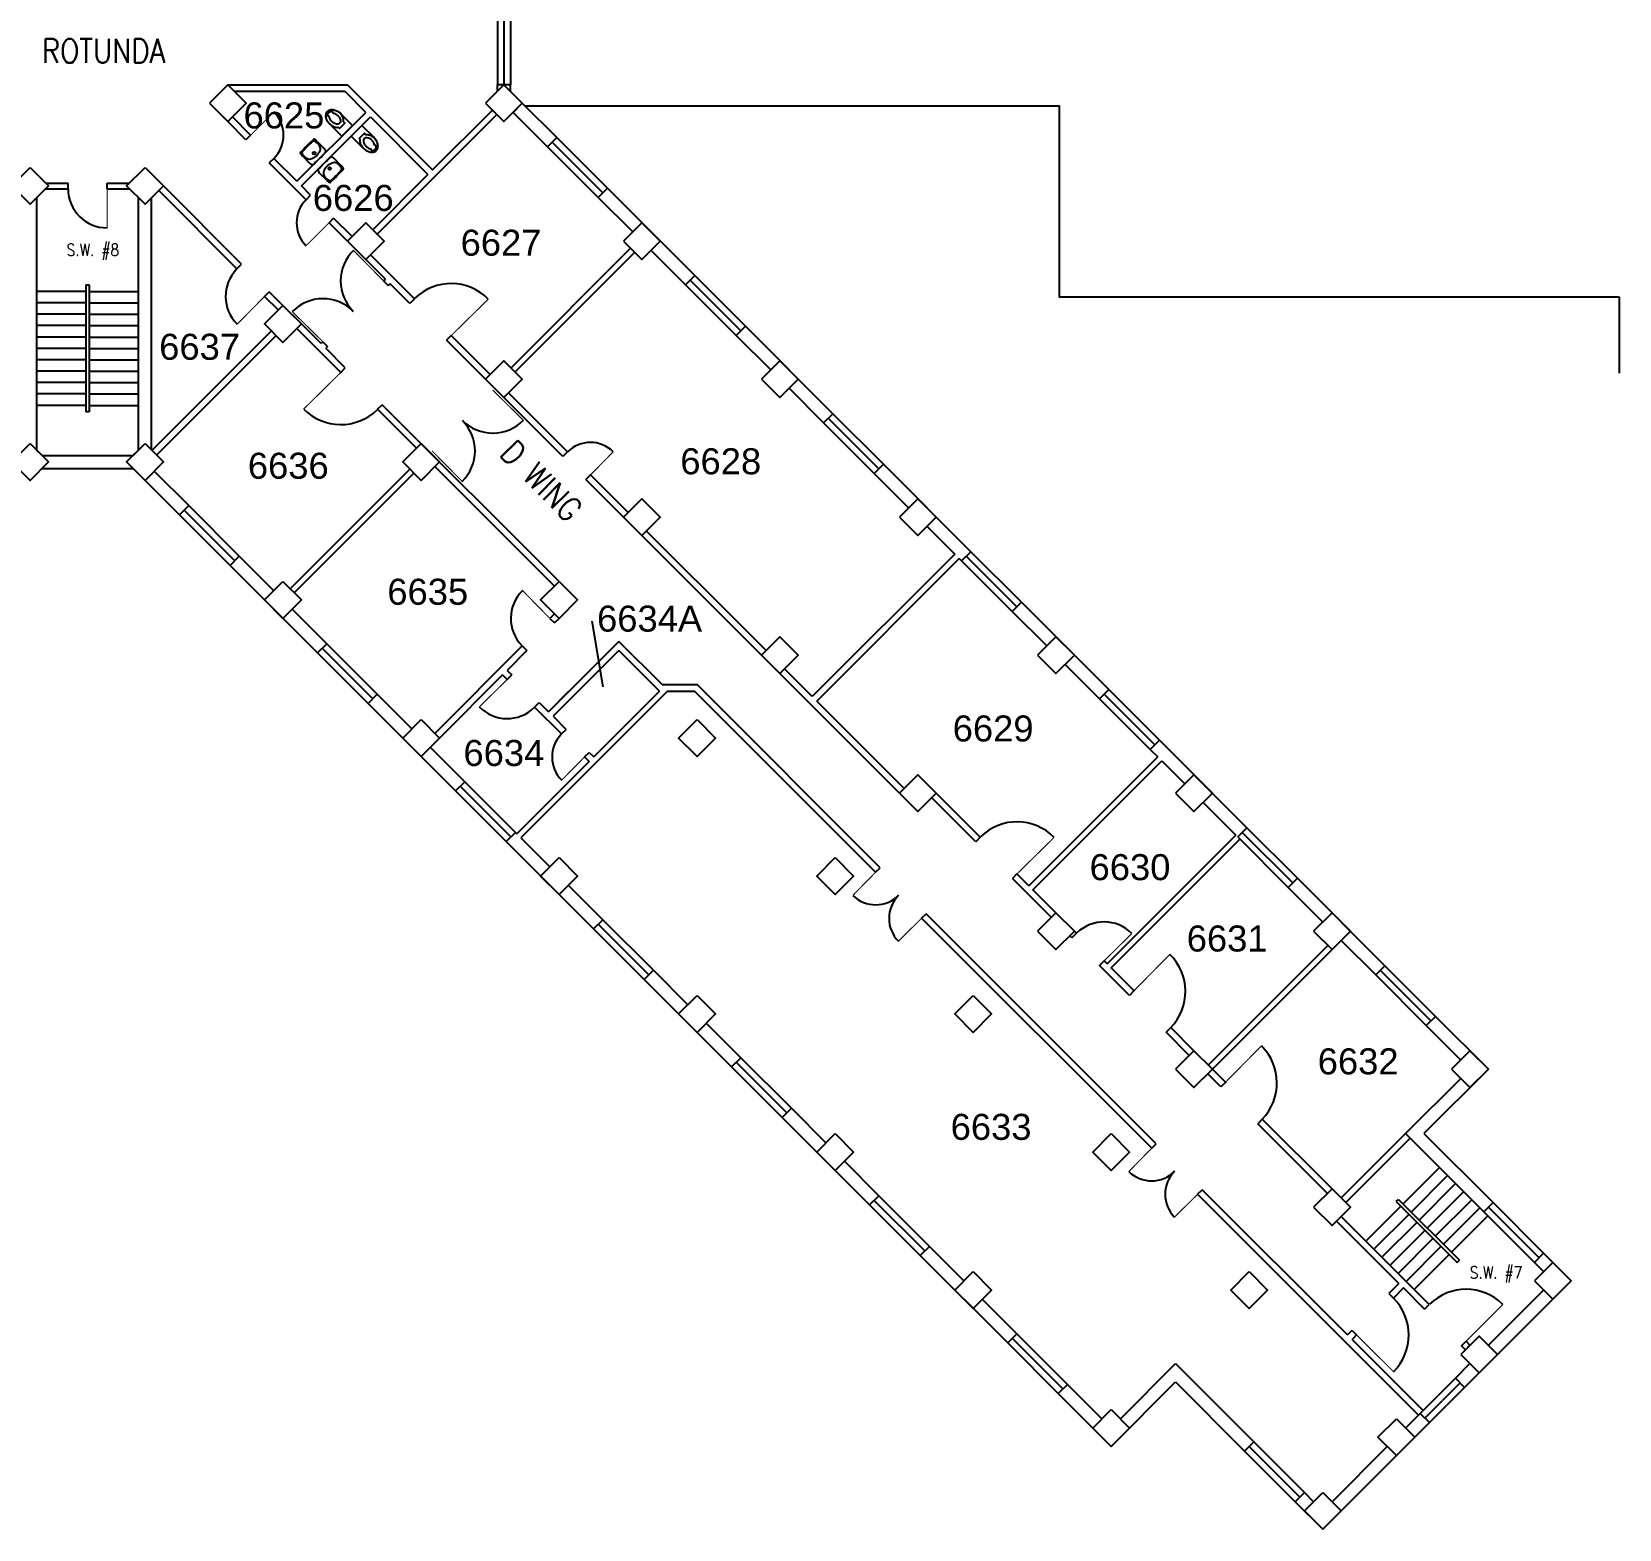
# Model space of a CAD drawing. Header units: inches. Extents: x -3245 to 3292, y 161 to 2917.
# Drawn here: x -1928 to -465, y 181 to 1562 of the extents above; entities that cross this region are included whole.
import ezdxf
from ezdxf.enums import TextEntityAlignment as Align

# ---------------------------------------------------------------- set-up
doc = ezdxf.new("R2010")
doc.units = ezdxf.units.IN
doc.header["$LTSCALE"] = 96
doc.header["$MEASUREMENT"] = 0
doc.layers.get('0').update_dxf_attribs({"linetype": 'CONTINUOUS'})
for name, color, linetype in [('A-ANNO-ROOM', 4, 'CONTINUOUS'), ('A-ANNO-TEXT', 4, 'CONTINUOUS'), ('A-COLS', 5, 'CONTINUOUS'), ('A-DOOR', 2, 'CONTINUOUS'), ('A-FLOR-PFIX', 2, 'CONTINUOUS'), ('A-FLOR-STRS', 2, 'CONTINUOUS'), ('A-GLAZ', 2, 'CONTINUOUS'), ('A-GLAZ-SILL', 1, 'CONTINUOUS'), ('A-ROOF-LEVL-FINE', 1, 'CONTINUOUS'), ('A-WALL-FULL', 6, 'CONTINUOUS')]:
    doc.layers.add(name, color=color, linetype=linetype)
doc.styles.add('11', font='simplex', dxfattribs={"width": 0.85, "height": 11})
doc.styles.add('ARIAL', font='arial.ttf')

# ---------------------------------------------------------------- blocks, each defined once
blk = doc.blocks.new('P2477016')
for p, q in [((-3.603083, -23.831759), (-3.603083, -23.831759)), ((-2.504894, -21.068753), (-2.504894, -21.068753))]:
    blk.add_line(p, q)
for points in [[(-6.93083, -16.399601, -0.022673), (-7, -14.875), (-7, 0), (-3.020761, 0), (0, 0), (3.020761, 0), (7, 0), (7, -14.875)], [(-6.937926, -16.211212, -0.074934), (-6.387938, -12.562014, -0.085426), (-4.920528, -9.670474, -0.066386), (-3.550098, -8.264603), (-3.550098, -6.711212), (3.449902, -6.711212), (3.449902, -8.264603, -0.066386), (4.820333, -9.670474, -0.085426), (6.287743, -12.562014, -0.111314), (6.709134, -17.991061)], [(3.991504, -23.722377, -0.562484), (3.158962, -23.529526), (2.424162, -21.300368, -0.238976), (2.492058, -20.853364, 0.08035), (3.421006, -18.976205, 0.074934), (3.837731, -16.211212, 0.074934), (3.421006, -13.446218, 0.085426), (2.414145, -11.462194, 0.066386), (1.597345, -10.624271, 0.330534), (-1.69754, -10.624271, 0.066386), (-2.51434, -11.462194, 0.085426), (-3.521201, -13.446218, 0.074934), (-3.937926, -16.211212, 0.074934), (-3.521201, -18.976205, 0.08035), (-2.592253, -20.853364, -0.238976), (-2.524357, -21.300368), (-3.250575, -23.503493, -0.549653), (-4.069149, -23.710095)], [(-4.023967, -23.748064, 0.06085), (-2.498761, -25.015482, 0.143932), (0, -25.75)], [(-2.976493, -22.67201, 0.063273), (-1.687041, -23.754089, 0.143932), (0, -24.25)], [(0, -25.75, 0.143932), (2.498761, -25.015482, 0.107177), (4.949747, -22.564786, 0.077997), (6.431696, -19.212481, 0.065232), (7, -14.875)], [(0, -24.25, 0.143932), (1.687041, -23.754089, 0.059203), (2.902316, -22.750942)]]:
    blk.add_lwpolyline(points, format="xyb")
for centre, radius, start, end in [((5.443363, -16.211212), 12.38129, 180, 197.141641), ((2.746106, -17.043143), 9.558648, 197.141641, 216.672481), ((1.035634, -18.316811), 7.426057, 216.672481, 226.574161)]:
    blk.add_arc(centre, radius, start, end)
blk = doc.blocks.new('WC')
at = {"layer": 'A-FLOR-PFIX', "rotation": 90}
blk.add_blockref('P2477016', (0, 0), dxfattribs=at)
blk = doc.blocks.new('TOIL')
at = {"layer": 'A-FLOR-PFIX', "rotation": 45}
blk.add_blockref('WC', (-4.9, 4.9), dxfattribs=at)
blk = doc.blocks.new('TRA_Lav2')
for p, q in [((-9.5, -13.7), (-9.5, -4.4)), ((9.5, -13.7), (9.5, -4.4)), ((9.5, -13.7), (9.5, -4.4))]:
    blk.add_line(p, q)
for points in [[(0, -4.7, 0.096281), (-5.4, -5.7, 0.241749), (-8.3, -9.1, 0.139337), (-8.1, -15.2, 0.293749), (-6.4, -16.6, 0.028065), (0, -16.9)], [(0, -4.7, -0.096281), (5.4, -5.7, -0.241749), (8.3, -9.1, -0.139337), (8.1, -15.2, -0.293749), (6.4, -16.6, -0.028065), (0, -16.9)]]:
    blk.add_lwpolyline(points, format="xyb")
blk.add_circle((0, -8), 1.25)
for centre, radius, start, end in [((-3.1, -4.4), 6.41, 162.4135, 180), ((11.8, -13.7), 21.3, 180, 187.4822), ((-7.3, -3), 2, 92.7884, 162.4135), ((-0.3, -147.5), 146.6, 87.0029, 92.7884), ((7.3, -3.1), 2, 17.2242, 87.0029), ((3.1, -4.4), 6.41, 0, 17.5865), ((3.1, -4.4), 6.41, 0, 17.2242), ((-11.8, -13.7), 21.3, 352.5178, 0), ((-11.8, -13.7), 21.3, 352.5178, 0), ((-8.3, -16.3), 1, 187.4822, 267.7099), ((0, 191.9), 209.4, 267.7099, 272.2901), ((8.3, -16.3), 1, 272.2901, 352.5178), ((8.3, -16.3), 1, 272.2901, 352.5178)]:
    blk.add_arc(centre, radius, start, end)

msp = doc.modelspace()

# ---------------------------------------------------------------- linework, layer by layer
at = {"layer": 'A-ANNO-ROOM'}
msp.add_line((-1411.9, 1018.4), (-1401.7, 957.7), dxfattribs=at)
at = {"layer": 'A-COLS'}
for points in [[(-1764.6, 1496.1), (-1747.7, 1479.1), (-1730.7, 1496.1), (-1747.7, 1513.1)], [(-1510.1, 1496.1), (-1493.1, 1479.1), (-1476.1, 1496.1), (-1493.1, 1513.1)], [(-1930, 1436.7), (-1913, 1419.7), (-1930, 1402.8), (-1946.9, 1419.7)], [(-1824, 1436.7), (-1807.1, 1419.7), (-1824, 1402.8), (-1841, 1419.7)], [(-1637.4, 1368.8), (-1620.4, 1351.9), (-1603.4, 1368.8), (-1620.4, 1385.8)], [(-1382.8, 1368.8), (-1365.8, 1351.9), (-1348.9, 1368.8), (-1365.8, 1385.8)], [(-1696.8, 1309.4), (-1679.8, 1292.5), (-1696.8, 1275.5), (-1713.7, 1292.5)], [(-1510.1, 1241.5), (-1493.1, 1224.6), (-1476.1, 1241.5), (-1493.1, 1258.5)], [(-1255.5, 1241.5), (-1238.5, 1224.6), (-1221.6, 1241.5), (-1238.5, 1258.5)], [(-1930, 1182.1), (-1913, 1165.2), (-1930, 1148.2), (-1946.9, 1165.2)], [(-1824, 1182.1), (-1807.1, 1165.2), (-1824, 1148.2), (-1841, 1165.2)], [(-1569.5, 1182.1), (-1552.5, 1165.2), (-1569.5, 1148.2), (-1586.4, 1165.2)], [(-1382.8, 1114.3), (-1365.8, 1097.3), (-1348.9, 1114.3), (-1365.8, 1131.2)], [(-1128.2, 1114.3), (-1111.3, 1097.3), (-1094.3, 1114.3), (-1111.3, 1131.2)], [(-1696.8, 1054.9), (-1679.8, 1037.9), (-1696.8, 1020.9), (-1713.7, 1037.9)], [(-1442.2, 1054.9), (-1425.2, 1037.9), (-1442.2, 1020.9), (-1459.2, 1037.9)], [(-1255.5, 987), (-1238.5, 970), (-1221.6, 987), (-1238.5, 1004)], [(-1001, 987), (-984, 970), (-967, 987), (-984, 1004)], [(-1569.5, 927.6), (-1552.5, 910.6), (-1569.5, 893.7), (-1586.4, 910.6)], [(-1314.9, 927.6), (-1297.9, 910.6), (-1314.9, 893.7), (-1331.9, 910.6)], [(-1128.2, 859.7), (-1111.3, 842.7), (-1094.3, 859.7), (-1111.3, 876.7)], [(-873.7, 859.7), (-856.7, 842.7), (-839.7, 859.7), (-856.7, 876.7)], [(-1442.2, 800.3), (-1425.2, 783.3), (-1442.2, 766.4), (-1459.2, 783.3)], [(-1187.6, 800.3), (-1170.7, 783.3), (-1187.6, 766.4), (-1204.6, 783.3)], [(-1001, 732.4), (-984, 715.5), (-967, 732.4), (-984, 749.4)], [(-746.4, 732.4), (-729.4, 715.5), (-712.5, 732.4), (-729.4, 749.4)], [(-1314.9, 673), (-1297.9, 656.1), (-1314.9, 639.1), (-1331.9, 656.1)], [(-1060.4, 673), (-1043.4, 656.1), (-1060.4, 639.1), (-1077.3, 656.1)], [(-873.7, 605.2), (-856.7, 588.2), (-839.7, 605.2), (-856.7, 622.1)], [(-619.1, 605.2), (-602.2, 588.2), (-585.2, 605.2), (-602.2, 622.1)], [(-1187.6, 545.8), (-1170.7, 528.8), (-1187.6, 511.8), (-1204.6, 528.8)], [(-933.1, 545.8), (-916.1, 528.8), (-933.1, 511.8), (-950, 528.8)], [(-746.4, 477.9), (-729.4, 460.9), (-712.5, 477.9), (-729.4, 494.8)], [(-542.8, 410), (-525.8, 393), (-508.8, 410), (-525.8, 427)], [(-1060.4, 418.5), (-1043.4, 401.5), (-1060.4, 384.5), (-1077.3, 401.5)], [(-805.8, 418.5), (-788.8, 401.5), (-805.8, 384.5), (-822.8, 401.5)], [(-610.6, 342.1), (-593.7, 325.1), (-576.7, 342.1), (-593.7, 359.1)], [(-933.1, 291.2), (-916.1, 274.2), (-933.1, 257.3), (-950, 274.2)], [(-670, 282.7), (-653.1, 265.7), (-670, 248.8), (-687, 265.7)], [(-737.9, 214.8), (-720.9, 197.9), (-737.9, 180.9), (-754.9, 197.9)]]:
    msp.add_lwpolyline(points, close=True, dxfattribs=at)
at = {"layer": 'A-DOOR', "const_width": 1}
for points in [[(-1726.6, 1466.6), (-1705.2, 1488)], [(-1859, 1417.1), (-1859, 1381.1)], [(-1654.3, 1385.8), (-1675.5, 1364.6)], [(-1604, 1332.1), (-1631.8, 1360.3)], [(-1713.7, 1317.9), (-1739, 1292.3)], [(-1660, 1276.1), (-1688.2, 1303.8)], [(-1541.7, 1281.7), (-1507.5, 1315.3)], [(-1643.5, 1247.7), (-1677.7, 1214)], [(-1503.3, 1231.4), (-1475.1, 1203.6)], [(-1559.3, 1175.4), (-1531.5, 1147.2)], [(-1392.2, 1174.6), (-1413.3, 1153.2)], [(-1450.7, 1020.9), (-1475.9, 1046.6)], [(-1490.1, 964.5), (-1515.8, 939.2)], [(-1418.7, 893.1), (-1439.8, 871.7)], [(-1019.9, 785.3), (-985.7, 818.9)], [(-1171.3, 765.4), (-1150.3, 786.8)], [(-1129.2, 723.3), (-1107.9, 744.3)], [(-939.6, 705), (-914, 730.3)], [(-912.6, 676.9), (-878.9, 711.1)], [(-828.2, 592.5), (-794.5, 626.7)], [(-916.8, 510.8), (-895.7, 532.2)], [(-874.7, 468.7), (-853.3, 489.8)], [(-605.8, 354.2), (-571.8, 388.2)], [(-706.7, 360.1), (-672.7, 326.2)]]:
    msp.add_lwpolyline(points, dxfattribs=at)
at = {"layer": 'A-DOOR'}
for centre, radius, start, end in [((-1726.6, 1466.6), 30.3, 315, 45), ((-1859, 1417.1), 36, 180, 270), ((-1654.3, 1385.8), 30, 135, 225), ((-1604, 1332.1), 39.6, 134.5656, 225), ((-1713.7, 1317.9), 36, 135.8666, 225.4344), ((-1541.7, 1281.7), 48, 44.5656, 134.1334), ((-1660, 1276.1), 39.6, 45, 135.4344), ((-1643.5, 1247.7), 48, 224.5656, 314.1334), ((-1559.3, 1175.4), 39.6, 314.5656, 45), ((-1503.3, 1231.4), 39.6, 225, 315.4344), ((-1413.3, 1153.2), 30, 45.4344, 135), ((-1450.7, 1020.9), 36, 134.5656, 224.1334), ((-1490.1, 964.5), 36, 224.5656, 314.1334), ((-1418.7, 893.1), 30, 135.8666, 225.4344), ((-1019.9, 785.3), 48, 44.5656, 134.1334), ((-1150.3, 786.8), 30, 225.4344, 315), ((-1107.9, 744.3), 30, 135, 224.5656), ((-939.6, 705), 36, 44.5656, 134.1334), ((-912.6, 676.9), 48, 315.8666, 45.4344), ((-828.2, 592.5), 48, 315.8666, 45.4344), ((-895.7, 532.2), 30, 225.4344, 315), ((-853.3, 489.8), 30, 135, 224.5656), ((-605.8, 354.2), 48, 45, 134.5677), ((-706.7, 360.1), 48, 315, 45)]:
    msp.add_arc(centre, radius, start, end, dxfattribs=at)
at = {"layer": 'A-FLOR-STRS'}
for p, q in [((-1878.5, 1322.4), (-1924, 1322.4)), ((-1878.5, 1328.5), (-1878.5, 1211.5)), ((-1878.5, 1328.5), (-1875.5, 1328.5)), ((-1875.5, 1328.5), (-1875.5, 1211.5)), ((-1875.5, 1322.4), (-1830, 1322.4)), ((-1878.5, 1311.9), (-1924, 1311.9)), ((-1875.5, 1311.9), (-1830, 1311.9)), ((-1878.5, 1301.4), (-1924, 1301.4)), ((-1878.5, 1290.9), (-1924, 1290.9)), ((-1875.5, 1301.4), (-1830, 1301.4)), ((-1875.5, 1290.9), (-1830, 1290.9)), ((-1878.5, 1280.4), (-1924, 1280.4)), ((-1875.5, 1280.4), (-1830, 1280.4)), ((-1878.5, 1269.9), (-1924, 1269.9)), ((-1878.5, 1259.4), (-1924, 1259.4)), ((-1875.5, 1269.9), (-1830, 1269.9)), ((-1875.5, 1259.4), (-1830, 1259.4)), ((-1878.5, 1248.9), (-1924, 1248.9)), ((-1875.5, 1248.9), (-1830, 1248.9)), ((-1878.5, 1238.4), (-1924, 1238.4)), ((-1875.5, 1238.4), (-1830, 1238.4)), ((-1878.5, 1227.9), (-1924, 1227.9)), ((-1878.5, 1217.4), (-1924, 1217.4)), ((-1875.5, 1227.9), (-1830, 1227.9)), ((-1875.5, 1217.4), (-1830, 1217.4)), ((-1875.5, 1211.5), (-1878.5, 1211.5)), ((-663.9, 480.9), (-630.3, 514.5)), ((-656.4, 473.4), (-622.8, 507)), ((-649, 466), (-615.4, 499.6)), ((-670.3, 483), (-668.2, 485.1)), ((-668.2, 485.1), (-611.9, 428.9)), ((-641.6, 458.6), (-608, 492.2)), ((-634.2, 451.2), (-600.6, 484.8)), ((-666, 478.7), (-698.1, 446.6)), ((-658.6, 471.3), (-690.7, 439.2)), ((-670.3, 483), (-614, 426.8)), ((-626.7, 443.7), (-593.1, 477.3)), ((-619.3, 436.3), (-585.7, 469.9)), ((-651.1, 463.9), (-683.3, 431.7)), ((-643.7, 456.5), (-675.9, 424.3)), ((-636.3, 449), (-668.4, 416.9)), ((-628.9, 441.6), (-661, 409.5)), ((-621.4, 434.2), (-653.6, 402)), ((-614, 426.8), (-611.9, 428.9))]:
    msp.add_line(p, q, dxfattribs=at)
at = {"layer": 'A-GLAZ'}
for p, q in [((-1493.1, 1585.1), (-1493.1, 1513.1)), ((-1448.6, 1460), (-1401.9, 1413.4)), ((-1321.3, 1332.8), (-1274.6, 1286.1)), ((-1194, 1205.5), (-1147.3, 1158.8)), ((-1788, 1120.6), (-1741.3, 1074)), ((-1066.7, 1078.2), (-1020.1, 1031.5)), ((-1660.7, 993.4), (-1614, 946.7)), ((-939.4, 950.9), (-892.8, 904.3)), ((-1533.4, 866.1), (-1486.7, 819.4)), ((-812.2, 823.6), (-765.5, 777)), ((-1406.1, 738.8), (-1359.5, 692.1)), ((-684.9, 696.4), (-638.2, 649.7)), ((-1278.9, 611.5), (-1232.2, 564.8)), ((-1151.6, 484.2), (-1104.9, 437.6)), ((-585.2, 477.9), (-538.5, 431.2)), ((-1024.3, 357), (-977.6, 310.3)), ((-611.3, 315.9), (-627.6, 299.7)), ((-643.9, 283.4), (-627.6, 299.7)), ((-805.8, 257.3), (-759.1, 210.6))]:
    msp.add_line(p, q, dxfattribs=at)
at = {"layer": 'A-GLAZ-SILL'}
for p, q in [((-1499.1, 1585.1), (-1499.1, 1513.1)), ((-1487.1, 1585.1), (-1487.1, 1513.1)), ((-1444.3, 1464.3), (-1397.6, 1417.6)), ((-1452.8, 1455.8), (-1406.1, 1409.1)), ((-1317, 1337), (-1270.4, 1290.3)), ((-1325.5, 1328.5), (-1278.9, 1281.9)), ((-1198.2, 1201.2), (-1151.6, 1154.6)), ((-1189.8, 1209.7), (-1143.1, 1163.1)), ((-1792.2, 1116.4), (-1745.5, 1069.7)), ((-1783.7, 1124.9), (-1737.1, 1078.2)), ((-1071, 1074), (-1024.3, 1027.3)), ((-1062.5, 1082.4), (-1015.8, 1035.8)), ((-1656.4, 997.6), (-1609.8, 950.9)), ((-1664.9, 989.1), (-1618.3, 942.4)), ((-935.2, 955.2), (-888.5, 908.5)), ((-943.7, 946.7), (-897, 900)), ((-1529.2, 870.3), (-1482.5, 823.6)), ((-1537.7, 861.8), (-1491, 815.2)), ((-807.9, 827.9), (-761.2, 781.2)), ((-816.4, 819.4), (-769.7, 772.7)), ((-1410.4, 734.6), (-1363.7, 687.9)), ((-1401.9, 743), (-1355.2, 696.4)), ((-689.1, 692.1), (-642.5, 645.5)), ((-680.6, 700.6), (-634, 653.9)), ((-1274.6, 615.8), (-1227.9, 569.1)), ((-1283.1, 607.3), (-1236.4, 560.6)), ((-1147.3, 488.5), (-1100.7, 441.8)), ((-1155.8, 480), (-1109.1, 433.3)), ((-589.4, 473.6), (-542.8, 427)), ((-580.9, 482.1), (-534.3, 435.4)), ((-1028.5, 352.7), (-981.9, 306)), ((-1020.1, 361.2), (-973.4, 314.5)), ((-615.6, 320.2), (-631.8, 303.9)), ((-607.1, 311.7), (-623.4, 295.4)), ((-648.1, 287.7), (-631.8, 303.9)), ((-639.6, 279.2), (-623.4, 295.4)), ((-810, 253), (-763.4, 206.3)), ((-801.6, 261.5), (-754.9, 214.8))]:
    msp.add_line(p, q, dxfattribs=at)
at = {"layer": 'A-ROOF-LEVL-FINE'}
msp.add_line((-464.5, 1317.5), (-464.5, 1247), dxfattribs=at)
msp.add_lwpolyline([(-1473.6, 1493.5), (-981.1, 1493.5), (-981.1, 1317.5), (-464.5, 1317.5)], dxfattribs=at)
at = {"layer": 'A-WALL-FULL'}
for p, q in [((-1747.7, 1513.1), (-1637.4, 1513.1)), ((-1637.4, 1513.1), (-1558.9, 1434.6)), ((-1499.1, 1507.1), (-1499.1, 1513.1)), ((-1487.1, 1513.1), (-1499.1, 1513.1)), ((-1487.1, 1507.1), (-1487.1, 1513.1)), ((-1741.7, 1507.1), (-1639.8, 1507.1)), ((-1639.8, 1507.1), (-1620.4, 1487.6)), ((-1484.6, 1487.6), (-1476.1, 1496.1)), ((-1476.1, 1496.1), (-1444.3, 1464.3)), ((-1730.9, 1462.4), (-1747.7, 1479.1)), ((-1726.6, 1466.6), (-1743.4, 1483.4)), ((-1684, 1424), (-1620.4, 1487.6)), ((-1679.8, 1419.7), (-1616.1, 1483.4)), ((-1616.1, 1483.4), (-1563.1, 1430.3)), ((-1609.8, 1375.2), (-1499.5, 1485.5)), ((-1558.9, 1434.6), (-1503.7, 1489.7)), ((-1484.6, 1487.6), (-1452.8, 1455.8)), ((-1726.6, 1466.6), (-1730.9, 1462.4)), ((-1452.8, 1455.8), (-1444.3, 1464.3)), ((-1452.8, 1455.8), (-1444.3, 1464.3)), ((-1705.2, 1445.2), (-1709.5, 1441)), ((-1675.5, 1407), (-1709.5, 1441)), ((-1684, 1424), (-1705.2, 1445.2)), ((-1915.6, 1422.4), (-1895, 1422.4)), ((-1895, 1417.1), (-1895, 1422.4)), ((-1859, 1417.1), (-1859, 1422.4)), ((-1859, 1422.4), (-1838.4, 1422.4)), ((-1614, 1379.4), (-1563.1, 1430.3)), ((-1924, 1408.8), (-1924, 1176.1)), ((-1915.6, 1417.1), (-1895, 1417.1)), ((-1859, 1417.1), (-1838.4, 1417.1)), ((-1830, 1176.1), (-1830, 1408.8)), ((-1818, 1176.1), (-1818, 1408.8)), ((-1739.2, 1343.4), (-1811.3, 1415.5)), ((-1734.9, 1347.6), (-1807.1, 1419.7)), ((-1671.3, 1411.2), (-1679.8, 1419.7)), ((-1675.5, 1407), (-1671.3, 1411.2)), ((-1406.1, 1409.1), (-1397.6, 1417.6)), ((-1406.1, 1409.1), (-1374.3, 1377.3)), ((-1397.6, 1417.6), (-1317, 1337)), ((-1654.3, 1385.8), (-1650.1, 1390)), ((-1637.4, 1368.8), (-1654.3, 1385.8)), ((-1633.1, 1373.1), (-1650.1, 1390)), ((-1486.5, 1251.9), (-1376.2, 1362.2)), ((-1739.2, 1343.4), (-1734.9, 1347.6)), ((-1602.3, 1333.8), (-1620.4, 1351.9)), ((-1575.6, 1315.6), (-1616.1, 1356.1)), ((-1482.8, 1248.2), (-1372.5, 1358.5)), ((-1357.3, 1360.3), (-1325.5, 1328.5)), ((-1602.3, 1333.8), (-1604, 1332.1)), ((-1325.5, 1328.5), (-1317, 1337)), ((-1325.5, 1328.5), (-1317, 1337)), ((-1713.7, 1317.9), (-1709.5, 1322.2)), ((-1701, 1305.2), (-1713.7, 1317.9)), ((-1661.7, 1274.4), (-1709.5, 1322.2)), ((-1604, 1332.1), (-1599.7, 1327.8)), ((-1598, 1329.5), (-1599.7, 1327.8)), ((-1579.9, 1311.4), (-1598, 1329.5)), ((-1575.6, 1315.6), (-1579.9, 1311.4)), ((-1278.9, 1281.9), (-1270.4, 1290.3)), ((-1270.4, 1290.3), (-1189.8, 1209.7)), ((-1817.7, 1175.8), (-1707.4, 1286.1)), ((-1813.4, 1171.5), (-1703.1, 1281.9)), ((-1643.5, 1247.7), (-1684, 1288.2)), ((-1660, 1276.1), (-1661.7, 1274.4)), ((-1660, 1276.1), (-1655.7, 1271.8)), ((-1541.7, 1281.7), (-1546, 1277.4)), ((-1438.7, 1170.2), (-1546, 1277.4)), ((-1505.8, 1245.8), (-1541.7, 1281.7)), ((-1278.9, 1281.9), (-1247, 1250)), ((-1655.7, 1271.8), (-1657.4, 1270.1)), ((-1639.3, 1252), (-1657.4, 1270.1)), ((-1643.5, 1247.7), (-1639.3, 1252)), ((-1230.1, 1233.1), (-1198.2, 1201.2)), ((-1609.6, 1213.8), (-1605.3, 1218)), ((-1442.2, 1054.9), (-1605.3, 1218)), ((-1434.5, 1174.5), (-1488.9, 1228.8)), ((-1573.7, 1177.9), (-1609.6, 1213.8)), ((-1198.2, 1201.2), (-1189.8, 1209.7)), ((-1198.2, 1201.2), (-1189.8, 1209.7)), ((-1919, 1171.2), (-1924, 1176.1)), ((-1919, 1171.2), (-1835, 1171.2)), ((-1835, 1171.2), (-1830, 1176.1)), ((-1434.5, 1174.5), (-1438.7, 1170.2)), ((-1919, 1159.2), (-1835, 1159.2)), ((-1835, 1159.2), (-1792.2, 1116.4)), ((-1815.5, 1156.7), (-1783.7, 1124.9)), ((-1690.1, 1048.2), (-1579.8, 1158.6)), ((-1446.4, 1050.6), (-1556.7, 1160.9)), ((-1151.6, 1154.6), (-1143.1, 1163.1)), ((-1143.1, 1163.1), (-1062.5, 1082.4)), ((-1686.4, 1044.5), (-1576.1, 1154.8)), ((-1413.3, 1153.2), (-1417.5, 1149)), ((-1275, 1006.4), (-1417.5, 1149)), ((-1378.6, 1118.5), (-1413.3, 1153.2)), ((-1151.6, 1154.6), (-1119.8, 1122.8)), ((-1792.2, 1116.4), (-1783.7, 1124.9)), ((-1270.7, 1010.7), (-1361.6, 1101.5)), ((-1102.8, 1105.8), (-1077.3, 1080.3)), ((-1745.5, 1069.7), (-1737.1, 1078.2)), ((-1745.5, 1069.7), (-1664.9, 989.1)), ((-1737.1, 1078.2), (-1705.2, 1046.4)), ((-1077.3, 1080.3), (-1208.8, 948.8)), ((-1073.1, 1076.1), (-1204.6, 944.6)), ((-1073.1, 1076.1), (-1071, 1074)), ((-1071, 1074), (-1062.5, 1082.4)), ((-1071, 1074), (-1062.5, 1082.4)), ((-1688.3, 1029.4), (-1656.4, 997.6)), ((-1446.4, 1025.2), (-1450.7, 1020.9)), ((-1024.3, 1027.3), (-1015.8, 1035.8)), ((-1024.3, 1027.3), (-992.5, 995.5)), ((-1015.8, 1035.8), (-935.2, 955.2)), ((-1450.7, 1020.9), (-1446.4, 1016.7)), ((-1442.2, 1020.9), (-1446.4, 1016.7)), ((-1251.3, 991.2), (-1270.7, 1010.7)), ((-1664.9, 989.1), (-1656.4, 997.6)), ((-1387, 999.7), (-1451.9, 934.8)), ((-1347.1, 959.8), (-1387, 999.7)), ((-1183, 914.5), (-1275, 1006.4)), ((-1476.1, 995.5), (-1556.7, 914.9)), ((-1471.9, 991.2), (-1490.1, 973)), ((-1476.1, 995.5), (-1471.9, 991.2)), ((-1387, 991.2), (-1447.7, 930.6)), ((-1349.6, 953.8), (-1387, 991.2)), ((-1494.4, 968.8), (-1552.5, 910.6)), ((-1494.4, 968.8), (-1490.1, 964.5)), ((-1490.1, 973), (-1485.9, 968.8)), ((-1490.1, 964.5), (-1485.9, 968.8)), ((-1208.8, 948.8), (-1234.3, 974.3)), ((-975.5, 978.5), (-943.7, 946.7)), ((-1342.1, 953.8), (-1477.4, 818.5)), ((-1433.7, 953.1), (-1451.9, 934.8)), ((-1349.6, 953.8), (-1410.2, 893.1)), ((-1347.1, 959.8), (-1314.8, 959.8)), ((-1342.1, 953.8), (-1317.3, 953.8)), ((-1150.3, 786.8), (-1317.3, 953.8)), ((-1146, 791), (-1314.8, 959.8)), ((-943.7, 946.7), (-935.2, 955.2)), ((-943.7, 946.7), (-935.2, 955.2)), ((-1618.3, 942.4), (-1609.8, 950.9)), ((-1618.3, 942.4), (-1537.7, 861.8)), ((-1609.8, 950.9), (-1578, 919.1)), ((-1464.7, 939.1), (-1460.4, 943.3)), ((-1464.7, 939.1), (-1439.9, 914.3)), ((-1460.4, 943.3), (-1451.9, 934.8)), ((-1178.8, 918.7), (-1204.6, 944.6)), ((-1447.7, 930.6), (-1435.7, 918.6)), ((-1439.9, 914.3), (-1435.7, 918.6)), ((-1128.2, 859.7), (-1183, 914.5)), ((-1124, 864), (-1178.8, 918.7)), ((-897, 900), (-888.5, 908.5)), ((-888.5, 908.5), (-807.9, 827.9)), ((-1561, 902.1), (-1529.2, 870.3)), ((-1418.7, 893.1), (-1414.5, 897.3)), ((-1418.7, 893.1), (-1414.5, 888.9)), ((-1414.5, 897.3), (-1410.2, 893.1)), ((-1008.9, 774.3), (-890.1, 893.1)), ((-897, 900), (-890.1, 893.1)), ((-1414.5, 888.9), (-1481.1, 822.2)), ((-1005.2, 770.6), (-886.4, 889.4)), ((-886.4, 889.4), (-865.2, 868.2)), ((-1537.7, 861.8), (-1529.2, 870.3)), ((-1058, 815), (-1098.5, 855.5)), ((-1053.8, 819.2), (-1094.3, 859.7)), ((-848.2, 851.2), (-818, 821)), ((-1491, 815.2), (-1482.5, 823.6)), ((-1482.5, 823.6), (-1481.1, 822.2)), ((-936.8, 702.2), (-818, 821)), ((-816.4, 819.4), (-807.9, 827.9)), ((-816.4, 819.4), (-807.9, 827.9)), ((-1491, 815.2), (-1410.4, 734.6)), ((-1477.4, 818.5), (-1450.7, 791.8)), ((-1053.3, 819.7), (-1058, 815)), ((-933.1, 698.5), (-814.3, 817.3)), ((-1150.3, 786.8), (-1146, 791)), ((-1019.9, 785.3), (-1024.1, 781)), ((-988.2, 745.2), (-1024.1, 781)), ((-1008.9, 774.3), (-1019.9, 785.3)), ((-769.7, 772.7), (-761.2, 781.2)), ((-761.2, 781.2), (-680.6, 700.6)), ((-1433.7, 774.9), (-1401.9, 743)), ((-984, 749.4), (-1005.2, 770.6)), ((-769.7, 772.7), (-737.9, 740.9)), ((-1107.9, 744.3), (-1103.6, 748.6)), ((-891.5, 536.4), (-1103.6, 748.6)), ((-1410.4, 734.6), (-1401.9, 743)), ((-895.7, 532.2), (-1107.9, 744.3)), ((-965.1, 730.5), (-967, 732.4)), ((-969.3, 726.2), (-971.3, 728.2)), ((-965.1, 730.5), (-969.3, 726.2)), ((-843.5, 608.9), (-733.1, 719.2)), ((-839.7, 605.2), (-720.9, 723.9)), ((-720.9, 723.9), (-689.1, 692.1)), ((-943.9, 700.8), (-939.6, 705)), ((-936.8, 702.2), (-939.6, 705)), ((-1363.7, 687.9), (-1355.2, 696.4)), ((-1355.2, 696.4), (-1323.4, 664.5)), ((-916.3, 673.2), (-943.9, 700.8)), ((-912, 677.5), (-933.1, 698.5)), ((-689.1, 692.1), (-680.6, 700.6)), ((-689.1, 692.1), (-680.6, 700.6)), ((-1363.7, 687.9), (-1283.1, 607.3)), ((-911.5, 678), (-916.3, 673.2)), ((-1306.4, 647.6), (-1274.6, 615.8)), ((-642.5, 645.5), (-634, 653.9)), ((-642.5, 645.5), (-610.6, 613.6)), ((-634, 653.9), (-585.2, 605.2)), ((-878.1, 643.5), (-882.3, 639.3)), ((-861, 617.9), (-882.3, 639.3)), ((-856.7, 622.1), (-878.1, 643.5)), ((-1283.1, 607.3), (-1274.6, 615.8)), ((-831.9, 588.8), (-844, 600.9)), ((-827.6, 593.1), (-839.7, 605.2)), ((-585.2, 605.2), (-644.6, 545.8)), ((-827.1, 593.6), (-831.9, 588.8)), ((-610.6, 596.7), (-661.5, 545.8)), ((-1236.4, 560.6), (-1227.9, 569.1)), ((-1236.4, 560.6), (-1155.8, 480)), ((-1227.9, 569.1), (-1196.1, 537.3)), ((-793.7, 559.1), (-797.9, 554.9)), ((-729.4, 494.8), (-793.7, 559.1)), ((-733.7, 490.6), (-797.9, 554.9)), ((-661.5, 545.8), (-720.9, 486.4)), ((-661.5, 545.8), (-589.4, 473.6)), ((-644.6, 545.8), (-580.9, 482.1)), ((-895.7, 532.2), (-891.5, 536.4)), ((-657.3, 541.5), (-716.7, 482.1)), ((-1179.1, 520.3), (-1147.3, 488.5)), ((-1155.8, 480), (-1147.3, 488.5)), ((-853.3, 489.8), (-849.1, 494)), ((-649.7, 286.1), (-853.3, 489.8)), ((-715.2, 360.1), (-849.1, 494)), ((-716.7, 482.1), (-720.9, 486.4)), ((-639.7, 388.2), (-720.9, 469.4)), ((-589.4, 473.6), (-580.9, 482.1)), ((-667.7, 407.6), (-725.2, 465.1)), ((-1109.1, 433.3), (-1100.7, 441.8)), ((-1100.7, 441.8), (-1068.8, 410)), ((-1109.1, 433.3), (-1028.5, 352.7)), ((-542.8, 427), (-534.3, 435.4)), ((-542.8, 427), (-534.3, 418.5)), ((-534.3, 435.4), (-508.8, 410)), ((-667.7, 407.6), (-677, 398.3)), ((-677, 398.3), (-672.8, 394)), ((-663.4, 403.4), (-672.8, 394)), ((-644, 383.9), (-663.4, 403.4)), ((-534.3, 401.5), (-585.2, 350.6)), ((-1051.9, 393), (-1020.1, 361.2)), ((-644, 383.9), (-639.7, 388.2)), ((-525.8, 393), (-576.7, 342.1)), ((-1028.5, 352.7), (-1020.1, 361.2)), ((-715.2, 360.1), (-710.9, 364.4)), ((-706.7, 360.1), (-710.9, 355.9)), ((-645.4, 290.4), (-710.9, 355.9)), ((-710.8, 364.2), (-706.7, 360.1)), ((-610, 350), (-605.8, 354.2)), ((-602.2, 350.6), (-605.8, 354.2)), ((-606.4, 346.3), (-610, 350)), ((-606.4, 346.3), (-602.2, 350.6)), ((-924.6, 282.7), (-873.7, 333.6)), ((-873.7, 333.6), (-865.2, 325.1)), ((-869.4, 329.4), (-801.6, 261.5)), ((-615.6, 320.2), (-602.2, 333.6)), ((-607.1, 311.7), (-593.7, 325.1)), ((-981.9, 306), (-973.4, 314.5)), ((-973.4, 314.5), (-941.6, 282.7)), ((-933.1, 257.3), (-873.7, 316.7)), ((-873.7, 316.7), (-810, 253)), ((-615.6, 320.2), (-607.1, 311.7)), ((-981.9, 306), (-933.1, 257.3)), ((-661.5, 274.2), (-648.1, 287.7)), ((-653.1, 265.7), (-639.6, 279.2)), ((-648.1, 287.7), (-639.6, 279.2)), ((-810, 253), (-801.6, 261.5)), ((-729.4, 206.3), (-678.5, 257.3)), ((-720.9, 197.9), (-670, 248.8)), ((-763.4, 206.3), (-754.9, 214.8)), ((-763.4, 206.3), (-737.9, 180.9)), ((-754.9, 214.8), (-746.4, 206.3))]:
    msp.add_line(p, q, dxfattribs=at)

# ---------------------------------------------------------------- block references
at = {"layer": 'A-FLOR-PFIX', "xscale": -1, "rotation": 359.9999999999815}
msp.add_blockref('TOIL', (-1642.4, 1465.6), dxfattribs=at)
at = {"layer": 'A-FLOR-PFIX'}
for name, p, rotation in [('TOIL', (-1633.8, 1465.7), 270.0000000000184), ('TRA_Lav2', (-1662.4, 1444.4), 224.9999999999999), ('TRA_Lav2', (-1659.4, 1441.4), 44.99999999999994)]:
    msp.add_blockref(name, p, dxfattribs=dict(at, rotation=rotation))

# ---------------------------------------------------------------- texts
at = {"layer": 'A-ANNO-ROOM', "style": 'ARIAL'}
for s, p in [('6625', (-1695.9, 1472.8)), ('6626', (-1632, 1396.7)), ('6627', (-1495.7, 1355.4)), ('6637', (-1773.7, 1259.4)), ('6636', (-1691.9, 1149.7)), ('6628', (-1293.1, 1153.8)), ('6635', (-1563.3, 1033.5)), ('6634A', (-1358.7, 1008.7)), ('6629', (-1041.9, 907.4)), ('6634', (-1493.1, 884.8)), ('6630', (-915.7, 779.5)), ('6631', (-826.1, 713.7)), ('6632', (-705.3, 600.4)), ('6633', (-1043.8, 540))]:
    msp.add_text(s, height=24, dxfattribs=at).set_placement(p, align=Align.CENTER)
at = {"layer": 'A-ANNO-TEXT', "style": '11', "width": 0.85}
for s, height, p in [('ROTUNDA', 22, (-1862.2, 1533.3)), ('S.W. #8', 11, (-1872.1, 1355.3)), ('S.W. #7', 11, (-578.1, 412.1))]:
    msp.add_text(s, height=height, dxfattribs=at).set_placement(p, align=Align.CENTER)
msp.add_text('D WING', height=22, rotation=315, dxfattribs=at).set_placement((-1466.3, 1140), align=Align.CENTER)

doc.saveas('drawing.dxf')
